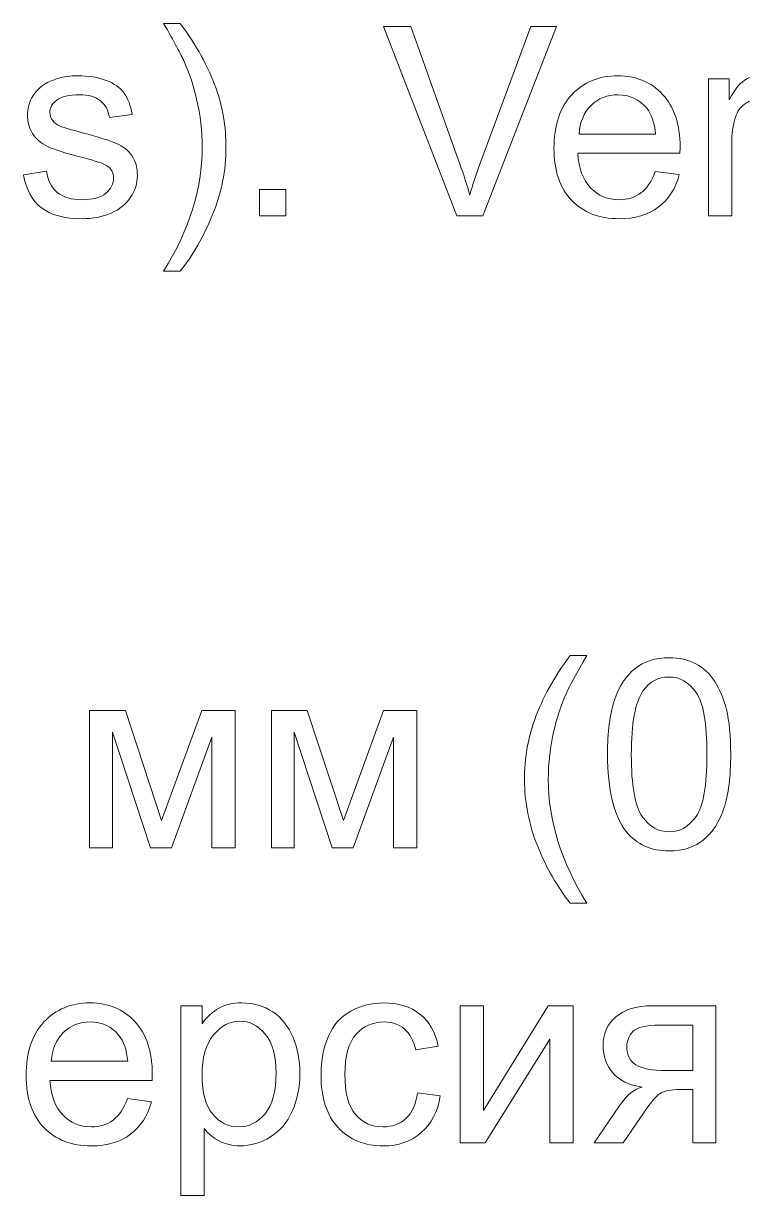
# Model space of a CAD drawing. Header units: millimetres. Extents: x -712 to 738, y -887 to 928.
# Drawn here: x 362 to 465.7, y 602.7 to 771.7 of the extents above; entities that cross this region are included whole.
import ezdxf

# ---------------------------------------------------------------- set-up
doc = ezdxf.new("R2010")
doc.units = ezdxf.units.MM
doc.header["$MEASUREMENT"] = 0
doc.layers.add('layer 1', color=7, linetype='Continuous')

msp = doc.modelspace()

# ---------------------------------------------------------------- linework, layer by layer
at = {"layer": 'layer 1', "color": 250, "lineweight": 9}
for points, knots in [([(384.6173, 735.9359), (384.6173, 735.9359), (382.2169, 735.9359), (382.2169, 735.9359), (382.2169, 735.9359), (385.9255, 741.8861), (387.7798, 747.8427), (387.7798, 753.8057), (387.7798, 753.8057), (387.7798, 756.1363), (387.5131, 758.4478), (386.9797, 760.7402), (386.9797, 760.7402), (386.5605, 762.6009), (385.97, 764.3853), (385.2143, 766.0999), (385.2143, 766.0999), (384.7316, 767.2112), (383.7283, 769.0719), (382.2169, 771.6755), (382.2169, 771.6755), (382.2169, 771.6755), (384.6173, 771.6755), (384.6173, 771.6755), (384.6173, 771.6755), (386.9416, 768.5638), (388.6625, 765.4395), (389.7801, 762.3024), (389.7801, 762.3024), (390.7327, 759.6035), (391.209, 756.7776), (391.209, 753.8247), (391.209, 753.8247), (391.209, 750.4781), (390.5676, 747.2395), (389.2848, 744.1151), (389.2848, 744.1151), (388.0084, 740.9908), (386.4526, 738.2665), (384.6173, 735.9359)], [0, 0, 0, 0, 0.09090909, 0.09090909, 0.09090909, 0.09090909, 0.18181818, 0.18181818, 0.18181818, 0.18181818, 0.27272727, 0.27272727, 0.27272727, 0.27272727, 0.36363636, 0.36363636, 0.36363636, 0.36363636, 0.45454545, 0.45454545, 0.45454545, 0.45454545, 0.54545455, 0.54545455, 0.54545455, 0.54545455, 0.63636364, 0.63636364, 0.63636364, 0.63636364, 0.72727273, 0.72727273, 0.72727273, 0.72727273, 0.81818182, 0.81818182, 0.81818182, 0.81818182, 1, 1, 1, 1]), ([(424.4592, 743.9373), (424.4592, 743.9373), (413.9177, 771.2183), (413.9177, 771.2183), (413.9177, 771.2183), (413.9177, 771.2183), (417.8295, 771.2183), (417.8295, 771.2183), (417.8295, 771.2183), (417.8295, 771.2183), (424.9165, 751.3926), (424.9165, 751.3926), (424.9165, 751.3926), (425.4816, 749.805), (425.9643, 748.319), (426.3453, 746.9283), (426.3453, 746.9283), (426.7644, 748.4206), (427.2534, 749.9066), (427.8122, 751.3926), (427.8122, 751.3926), (427.8122, 751.3926), (435.1659, 771.2183), (435.1659, 771.2183), (435.1659, 771.2183), (435.1659, 771.2183), (438.8491, 771.2183), (438.8491, 771.2183), (438.8491, 771.2183), (438.8491, 771.2183), (428.2123, 743.9373), (428.2123, 743.9373), (428.2123, 743.9373), (428.2123, 743.9373), (424.4592, 743.9373), (424.4592, 743.9373)], [0, 0, 0, 0, 0.1, 0.1, 0.1, 0.1, 0.2, 0.2, 0.2, 0.2, 0.3, 0.3, 0.3, 0.3, 0.4, 0.4, 0.4, 0.4, 0.5, 0.5, 0.5, 0.5, 0.6, 0.6, 0.6, 0.6, 0.7, 0.7, 0.7, 0.7, 0.8, 0.8, 0.8, 0.8, 1, 1, 1, 1]), ([(362.0229, 749.8431), (362.0229, 749.8431), (365.3377, 750.3765), (365.3377, 750.3765), (365.3377, 750.3765), (365.5219, 749.0493), (366.0426, 748.0333), (366.8936, 747.322), (366.8936, 747.322), (367.7445, 746.6171), (368.9384, 746.2615), (370.4624, 746.2615), (370.4624, 746.2615), (372.0056, 746.2615), (373.1486, 746.5727), (373.898, 747.2014), (373.898, 747.2014), (374.6409, 747.8237), (375.0156, 748.5603), (375.0156, 749.4049), (375.0156, 749.4049), (375.0156, 750.1606), (374.679, 750.7575), (374.0123, 751.1894), (374.0123, 751.1894), (373.5423, 751.4878), (372.3993, 751.8625), (370.5831, 752.3261), (370.5831, 752.3261), (368.1319, 752.942), (366.4363, 753.4755), (365.4838, 753.9263), (365.4838, 753.9263), (364.5376, 754.3836), (363.82, 755.0059), (363.331, 755.806), (363.331, 755.806), (362.842, 756.5998), (362.5944, 757.4825), (362.5944, 758.4478), (362.5944, 758.4478), (362.5944, 759.3305), (362.7976, 760.1433), (363.1977, 760.8926), (363.1977, 760.8926), (363.6041, 761.642), (364.1502, 762.2643), (364.8424, 762.7596), (364.8424, 762.7596), (365.3631, 763.1407), (366.0744, 763.4645), (366.9698, 763.7312), (366.9698, 763.7312), (367.8715, 763.998), (368.8304, 764.1313), (369.8592, 764.1313), (369.8592, 764.1313), (371.4086, 764.1313), (372.7676, 763.909), (373.9361, 763.4582), (373.9361, 763.4582), (375.1109, 763.0137), (375.9745, 762.404), (376.5333, 761.642), (376.5333, 761.642), (377.0858, 760.8736), (377.4732, 759.8512), (377.6827, 758.5684), (377.6827, 758.5684), (377.6827, 758.5684), (374.406, 758.1112), (374.406, 758.1112), (374.406, 758.1112), (374.2599, 759.14), (373.8281, 759.9464), (373.1169, 760.5243), (373.1169, 760.5243), (372.4056, 761.1022), (371.4023, 761.388), (370.1005, 761.388), (370.1005, 761.388), (368.57, 761.388), (367.4714, 761.134), (366.8173, 760.6259), (366.8173, 760.6259), (366.1633, 760.1179), (365.833, 759.521), (365.833, 758.8415), (365.833, 758.8415), (365.833, 758.4097), (365.9664, 758.016), (366.2395, 757.6667), (366.2395, 757.6667), (366.5125, 757.3111), (366.938, 757.0126), (367.5222, 756.7776), (367.5222, 756.7776), (367.8588, 756.6506), (368.8367, 756.3649), (370.4751, 755.9203), (370.4751, 755.9203), (372.8374, 755.2917), (374.4885, 754.7709), (375.4284, 754.3709), (375.4284, 754.3709), (376.3682, 753.9708), (377.1049, 753.3802), (377.6383, 752.6182), (377.6383, 752.6182), (378.1781, 751.8498), (378.4448, 750.8972), (378.4448, 749.7542), (378.4448, 749.7542), (378.4448, 748.6429), (378.1209, 747.5951), (377.4668, 746.6108), (377.4668, 746.6108), (376.8127, 745.6265), (375.8729, 744.8644), (374.6473, 744.3247), (374.6473, 744.3247), (373.4153, 743.7849), (372.0246, 743.5182), (370.4751, 743.5182), (370.4751, 743.5182), (367.9096, 743.5182), (365.9474, 744.0516), (364.6011, 745.1121), (364.6011, 745.1121), (363.2548, 746.179), (362.3975, 747.7538), (362.0229, 749.8431)], [0, 0, 0, 0, 0.02941176, 0.02941176, 0.02941176, 0.02941176, 0.05882353, 0.05882353, 0.05882353, 0.05882353, 0.08823529, 0.08823529, 0.08823529, 0.08823529, 0.11764706, 0.11764706, 0.11764706, 0.11764706, 0.14705882, 0.14705882, 0.14705882, 0.14705882, 0.17647059, 0.17647059, 0.17647059, 0.17647059, 0.20588235, 0.20588235, 0.20588235, 0.20588235, 0.23529412, 0.23529412, 0.23529412, 0.23529412, 0.26470588, 0.26470588, 0.26470588, 0.26470588, 0.29411765, 0.29411765, 0.29411765, 0.29411765, 0.32352941, 0.32352941, 0.32352941, 0.32352941, 0.35294118, 0.35294118, 0.35294118, 0.35294118, 0.38235294, 0.38235294, 0.38235294, 0.38235294, 0.41176471, 0.41176471, 0.41176471, 0.41176471, 0.44117647, 0.44117647, 0.44117647, 0.44117647, 0.47058824, 0.47058824, 0.47058824, 0.47058824, 0.5, 0.5, 0.5, 0.5, 0.52941176, 0.52941176, 0.52941176, 0.52941176, 0.55882353, 0.55882353, 0.55882353, 0.55882353, 0.58823529, 0.58823529, 0.58823529, 0.58823529, 0.61764706, 0.61764706, 0.61764706, 0.61764706, 0.64705882, 0.64705882, 0.64705882, 0.64705882, 0.67647059, 0.67647059, 0.67647059, 0.67647059, 0.70588235, 0.70588235, 0.70588235, 0.70588235, 0.73529412, 0.73529412, 0.73529412, 0.73529412, 0.76470588, 0.76470588, 0.76470588, 0.76470588, 0.79411765, 0.79411765, 0.79411765, 0.79411765, 0.82352941, 0.82352941, 0.82352941, 0.82352941, 0.85294118, 0.85294118, 0.85294118, 0.85294118, 0.88235294, 0.88235294, 0.88235294, 0.88235294, 0.91176471, 0.91176471, 0.91176471, 0.91176471, 0.94117647, 0.94117647, 0.94117647, 0.94117647, 1, 1, 1, 1]), ([(453.0674, 750.3384), (453.0674, 750.3384), (456.5347, 749.8812), (456.5347, 749.8812), (456.5347, 749.8812), (455.9949, 747.8681), (454.9852, 746.2996), (453.5119, 745.1883), (453.5119, 745.1883), (452.0386, 744.077), (450.159, 743.5182), (447.8665, 743.5182), (447.8665, 743.5182), (444.9834, 743.5182), (442.6973, 744.4072), (441.0081, 746.1853), (441.0081, 746.1853), (439.319, 747.9571), (438.4744, 750.4527), (438.4744, 753.6596), (438.4744, 753.6596), (438.4744, 756.9745), (439.3253, 759.5527), (441.0335, 761.3816), (441.0335, 761.3816), (442.7418, 763.2169), (444.958, 764.1313), (447.6823, 764.1313), (447.6823, 764.1313), (450.3177, 764.1313), (452.4705, 763.2359), (454.1406, 761.4388), (454.1406, 761.4388), (455.8107, 759.6416), (456.649, 757.1142), (456.649, 753.8565), (456.649, 753.8565), (456.649, 753.6596), (456.6426, 753.3612), (456.6299, 752.9675), (456.6299, 752.9675), (456.6299, 752.9675), (441.9035, 752.9675), (441.9035, 752.9675), (441.9035, 752.9675), (442.0305, 750.802), (442.6402, 749.1382), (443.7451, 747.9888), (443.7451, 747.9888), (444.8437, 746.8394), (446.2218, 746.2615), (447.8665, 746.2615), (447.8665, 746.2615), (449.0921, 746.2615), (450.1399, 746.5854), (451.0035, 747.2331), (451.0035, 747.2331), (451.8735, 747.8808), (452.5594, 748.9159), (453.0674, 750.3384)], [0, 0, 0, 0, 0.0625, 0.0625, 0.0625, 0.0625, 0.125, 0.125, 0.125, 0.125, 0.1875, 0.1875, 0.1875, 0.1875, 0.25, 0.25, 0.25, 0.25, 0.3125, 0.3125, 0.3125, 0.3125, 0.375, 0.375, 0.375, 0.375, 0.4375, 0.4375, 0.4375, 0.4375, 0.5, 0.5, 0.5, 0.5, 0.5625, 0.5625, 0.5625, 0.5625, 0.625, 0.625, 0.625, 0.625, 0.6875, 0.6875, 0.6875, 0.6875, 0.75, 0.75, 0.75, 0.75, 0.8125, 0.8125, 0.8125, 0.8125, 0.875, 0.875, 0.875, 0.875, 1, 1, 1, 1]), ([(460.7322, 743.9373), (460.7322, 743.9373), (460.7322, 763.7122), (460.7322, 763.7122), (460.7322, 763.7122), (460.7322, 763.7122), (463.7423, 763.7122), (463.7423, 763.7122), (463.7423, 763.7122), (463.7423, 763.7122), (463.7423, 760.6831), (463.7423, 760.6831), (463.7423, 760.6831), (464.5107, 762.0865), (465.2219, 763.0137), (465.876, 763.4582), (465.876, 763.4582), (466.5301, 763.909), (467.2476, 764.1313), (468.0287, 764.1313), (468.0287, 764.1313), (469.1591, 764.1313), (470.3085, 763.7757), (471.477, 763.0708), (471.477, 763.0708), (471.477, 763.0708), (470.2831, 759.9782), (470.2831, 759.9782), (470.2831, 759.9782), (469.4703, 760.4354), (468.6574, 760.664), (467.8446, 760.664), (467.8446, 760.664), (467.1143, 760.664), (466.4602, 760.4418), (465.8823, 760.0036), (465.8823, 760.0036), (465.3045, 759.5654), (464.8917, 758.9558), (464.644, 758.1747), (464.644, 758.1747), (464.2694, 756.9872), (464.0852, 755.6854), (464.0852, 754.2693), (464.0852, 754.2693), (464.0852, 754.2693), (464.0852, 743.9373), (464.0852, 743.9373), (464.0852, 743.9373), (464.0852, 743.9373), (460.7322, 743.9373), (460.7322, 743.9373)], [0, 0, 0, 0, 0.07142857, 0.07142857, 0.07142857, 0.07142857, 0.14285714, 0.14285714, 0.14285714, 0.14285714, 0.21428571, 0.21428571, 0.21428571, 0.21428571, 0.28571429, 0.28571429, 0.28571429, 0.28571429, 0.35714286, 0.35714286, 0.35714286, 0.35714286, 0.42857143, 0.42857143, 0.42857143, 0.42857143, 0.5, 0.5, 0.5, 0.5, 0.57142857, 0.57142857, 0.57142857, 0.57142857, 0.64285714, 0.64285714, 0.64285714, 0.64285714, 0.71428571, 0.71428571, 0.71428571, 0.71428571, 0.78571429, 0.78571429, 0.78571429, 0.78571429, 0.85714286, 0.85714286, 0.85714286, 0.85714286, 1, 1, 1, 1]), ([(442.0941, 755.7108), (442.0941, 755.7108), (453.1055, 755.7108), (453.1055, 755.7108), (453.1055, 755.7108), (452.9594, 757.3746), (452.534, 758.6192), (451.8418, 759.4511), (451.8418, 759.4511), (450.7813, 760.7402), (449.3969, 761.388), (447.7014, 761.388), (447.7014, 761.388), (446.1646, 761.388), (444.8755, 760.8736), (443.8277, 759.8448), (443.8277, 759.8448), (442.7862, 758.8161), (442.2084, 757.4381), (442.0941, 755.7108)], [0, 0, 0, 0, 0.16666667, 0.16666667, 0.16666667, 0.16666667, 0.33333333, 0.33333333, 0.33333333, 0.33333333, 0.5, 0.5, 0.5, 0.5, 0.66666667, 0.66666667, 0.66666667, 0.66666667, 1, 1, 1, 1]), ([(396.0479, 743.9373), (396.0479, 743.9373), (396.0479, 747.7475), (396.0479, 747.7475), (396.0479, 747.7475), (396.0479, 747.7475), (399.8581, 747.7475), (399.8581, 747.7475), (399.8581, 747.7475), (399.8581, 747.7475), (399.8581, 743.9373), (399.8581, 743.9373), (399.8581, 743.9373), (399.8581, 743.9373), (396.0479, 743.9373), (396.0479, 743.9373)], [0, 0, 0, 0, 0.2, 0.2, 0.2, 0.2, 0.4, 0.4, 0.4, 0.4, 0.6, 0.6, 0.6, 0.6, 1, 1, 1, 1]), ([(440.8209, 644.826), (438.9794, 647.1566), (437.4172, 649.8809), (436.1408, 653.0052), (436.1408, 653.0052), (434.8643, 656.1296), (434.2293, 659.3682), (434.2293, 662.7148), (434.2293, 662.7148), (434.2293, 665.6677), (434.7056, 668.4936), (435.6581, 671.1925), (435.6581, 671.1925), (436.7758, 674.3296), (438.4967, 677.4539), (440.8209, 680.5656), (440.8209, 680.5656), (440.8209, 680.5656), (443.2214, 680.5656), (443.2214, 680.5656), (443.2214, 680.5656), (441.7227, 677.9874), (440.7257, 676.1458), (440.2431, 675.0408), (440.2431, 675.0408), (439.4874, 673.3326), (438.8904, 671.5481), (438.4586, 669.6875), (438.4586, 669.6875), (437.9252, 667.3696), (437.6585, 665.0391), (437.6585, 662.6958), (437.6585, 662.6958), (437.6585, 656.7328), (439.5128, 650.7762), (443.2214, 644.826), (443.2214, 644.826), (443.2214, 644.826), (440.8209, 644.826), (440.8209, 644.826)], [0, 0, 0, 0, 0.09090909, 0.09090909, 0.09090909, 0.09090909, 0.18181818, 0.18181818, 0.18181818, 0.18181818, 0.27272727, 0.27272727, 0.27272727, 0.27272727, 0.36363636, 0.36363636, 0.36363636, 0.36363636, 0.45454545, 0.45454545, 0.45454545, 0.45454545, 0.54545455, 0.54545455, 0.54545455, 0.54545455, 0.63636364, 0.63636364, 0.63636364, 0.63636364, 0.72727273, 0.72727273, 0.72727273, 0.72727273, 0.81818182, 0.81818182, 0.81818182, 0.81818182, 1, 1, 1, 1]), ([(446.1933, 666.2901), (446.1933, 669.5097), (446.5235, 672.1133), (447.1839, 674.0819), (447.1839, 674.0819), (447.8507, 676.0569), (448.835, 677.5746), (450.1432, 678.6351), (450.1432, 678.6351), (451.445, 679.6956), (453.0897, 680.2227), (455.071, 680.2227), (455.071, 680.2227), (456.5316, 680.2227), (457.8144, 679.9306), (458.9257, 679.34), (458.9257, 679.34), (460.0306, 678.7494), (460.9451, 677.8985), (461.6563, 676.7871), (461.6563, 676.7871), (462.3675, 675.6822), (462.9264, 674.3296), (463.3328, 672.7356), (463.3328, 672.7356), (463.7456, 671.1417), (463.9488, 668.989), (463.9488, 666.2901), (463.9488, 666.2901), (463.9488, 663.0895), (463.6185, 660.4986), (462.9645, 658.53), (462.9645, 658.53), (462.3104, 656.555), (461.3261, 655.0373), (460.0179, 653.9705), (460.0179, 653.9705), (458.7161, 652.9036), (457.065, 652.3702), (455.071, 652.3702), (455.071, 652.3702), (452.4483, 652.3702), (450.3845, 653.3037), (448.8858, 655.177), (448.8858, 655.177), (447.0887, 657.4631), (446.1933, 661.1654), (446.1933, 666.2901)], [0, 0, 0, 0, 0.07692308, 0.07692308, 0.07692308, 0.07692308, 0.15384615, 0.15384615, 0.15384615, 0.15384615, 0.23076923, 0.23076923, 0.23076923, 0.23076923, 0.30769231, 0.30769231, 0.30769231, 0.30769231, 0.38461538, 0.38461538, 0.38461538, 0.38461538, 0.46153846, 0.46153846, 0.46153846, 0.46153846, 0.53846154, 0.53846154, 0.53846154, 0.53846154, 0.61538462, 0.61538462, 0.61538462, 0.61538462, 0.69230769, 0.69230769, 0.69230769, 0.69230769, 0.76923077, 0.76923077, 0.76923077, 0.76923077, 0.84615385, 0.84615385, 0.84615385, 0.84615385, 1, 1, 1, 1]), ([(449.6225, 666.2774), (449.6225, 661.7877), (450.1432, 658.803), (451.191, 657.3298), (451.191, 657.3298), (452.2388, 655.8502), (453.5342, 655.1135), (455.071, 655.1135), (455.071, 655.1135), (456.6078, 655.1135), (457.9033, 655.8565), (458.9511, 657.3361), (458.9511, 657.3361), (459.9989, 658.8221), (460.5196, 661.8004), (460.5196, 666.2774), (460.5196, 666.2774), (460.5196, 670.767), (459.9989, 673.7517), (458.9511, 675.225), (458.9511, 675.225), (457.9096, 676.7046), (456.6014, 677.4412), (455.0329, 677.4412), (455.0329, 677.4412), (453.4961, 677.4412), (452.2642, 676.7871), (451.3434, 675.4853), (451.3434, 675.4853), (450.194, 673.8279), (449.6225, 670.7543), (449.6225, 666.2774)], [0, 0, 0, 0, 0.11111111, 0.11111111, 0.11111111, 0.11111111, 0.22222222, 0.22222222, 0.22222222, 0.22222222, 0.33333333, 0.33333333, 0.33333333, 0.33333333, 0.44444444, 0.44444444, 0.44444444, 0.44444444, 0.55555556, 0.55555556, 0.55555556, 0.55555556, 0.66666667, 0.66666667, 0.66666667, 0.66666667, 0.77777778, 0.77777778, 0.77777778, 0.77777778, 1, 1, 1, 1]), ([(371.5579, 672.6023), (371.5579, 672.6023), (376.7144, 672.6023), (376.7144, 672.6023), (376.7144, 672.6023), (376.7144, 672.6023), (381.9407, 656.7773), (381.9407, 656.7773), (381.9407, 656.7773), (381.9407, 656.7773), (387.7258, 672.6023), (387.7258, 672.6023), (387.7258, 672.6023), (387.7258, 672.6023), (392.514, 672.6023), (392.514, 672.6023), (392.514, 672.6023), (392.514, 672.6023), (392.514, 652.8274), (392.514, 652.8274), (392.514, 652.8274), (392.514, 652.8274), (389.161, 652.8274), (389.161, 652.8274), (389.161, 652.8274), (389.161, 652.8274), (389.161, 668.7476), (389.161, 668.7476), (389.161, 668.7476), (389.161, 668.7476), (383.3378, 652.8274), (383.3378, 652.8274), (383.3378, 652.8274), (383.3378, 652.8274), (380.3404, 652.8274), (380.3404, 652.8274), (380.3404, 652.8274), (380.3404, 652.8274), (374.8347, 669.5097), (374.8347, 669.5097), (374.8347, 669.5097), (374.8347, 669.5097), (374.8347, 652.8274), (374.8347, 652.8274), (374.8347, 652.8274), (374.8347, 652.8274), (371.5579, 652.8274), (371.5579, 652.8274), (371.5579, 652.8274), (371.5579, 652.8274), (371.5579, 672.6023), (371.5579, 672.6023)], [0, 0, 0, 0, 0.07142857, 0.07142857, 0.07142857, 0.07142857, 0.14285714, 0.14285714, 0.14285714, 0.14285714, 0.21428571, 0.21428571, 0.21428571, 0.21428571, 0.28571429, 0.28571429, 0.28571429, 0.28571429, 0.35714286, 0.35714286, 0.35714286, 0.35714286, 0.42857143, 0.42857143, 0.42857143, 0.42857143, 0.5, 0.5, 0.5, 0.5, 0.57142857, 0.57142857, 0.57142857, 0.57142857, 0.64285714, 0.64285714, 0.64285714, 0.64285714, 0.71428571, 0.71428571, 0.71428571, 0.71428571, 0.78571429, 0.78571429, 0.78571429, 0.78571429, 0.85714286, 0.85714286, 0.85714286, 0.85714286, 1, 1, 1, 1]), ([(397.753, 672.6023), (397.753, 672.6023), (402.9095, 672.6023), (402.9095, 672.6023), (402.9095, 672.6023), (402.9095, 672.6023), (408.1358, 656.7773), (408.1358, 656.7773), (408.1358, 656.7773), (408.1358, 656.7773), (413.9209, 672.6023), (413.9209, 672.6023), (413.9209, 672.6023), (413.9209, 672.6023), (418.7091, 672.6023), (418.7091, 672.6023), (418.7091, 672.6023), (418.7091, 672.6023), (418.7091, 652.8274), (418.7091, 652.8274), (418.7091, 652.8274), (418.7091, 652.8274), (415.3561, 652.8274), (415.3561, 652.8274), (415.3561, 652.8274), (415.3561, 652.8274), (415.3561, 668.7476), (415.3561, 668.7476), (415.3561, 668.7476), (415.3561, 668.7476), (409.5329, 652.8274), (409.5329, 652.8274), (409.5329, 652.8274), (409.5329, 652.8274), (406.5355, 652.8274), (406.5355, 652.8274), (406.5355, 652.8274), (406.5355, 652.8274), (401.0298, 669.5097), (401.0298, 669.5097), (401.0298, 669.5097), (401.0298, 669.5097), (401.0298, 652.8274), (401.0298, 652.8274), (401.0298, 652.8274), (401.0298, 652.8274), (397.753, 652.8274), (397.753, 652.8274), (397.753, 652.8274), (397.753, 652.8274), (397.753, 672.6023), (397.753, 672.6023)], [0, 0, 0, 0, 0.07142857, 0.07142857, 0.07142857, 0.07142857, 0.14285714, 0.14285714, 0.14285714, 0.14285714, 0.21428571, 0.21428571, 0.21428571, 0.21428571, 0.28571429, 0.28571429, 0.28571429, 0.28571429, 0.35714286, 0.35714286, 0.35714286, 0.35714286, 0.42857143, 0.42857143, 0.42857143, 0.42857143, 0.5, 0.5, 0.5, 0.5, 0.57142857, 0.57142857, 0.57142857, 0.57142857, 0.64285714, 0.64285714, 0.64285714, 0.64285714, 0.71428571, 0.71428571, 0.71428571, 0.71428571, 0.78571429, 0.78571429, 0.78571429, 0.78571429, 0.85714286, 0.85714286, 0.85714286, 0.85714286, 1, 1, 1, 1]), ([(377.0064, 616.6623), (377.0064, 616.6623), (380.4737, 616.2051), (380.4737, 616.2051), (380.4737, 616.2051), (379.9339, 614.192), (378.9242, 612.6235), (377.4509, 611.5122), (377.4509, 611.5122), (375.9776, 610.4009), (374.098, 609.8421), (371.8055, 609.8421), (371.8055, 609.8421), (368.9224, 609.8421), (366.6363, 610.7311), (364.9471, 612.5092), (364.9471, 612.5092), (363.258, 614.281), (362.4134, 616.7766), (362.4134, 619.9835), (362.4134, 619.9835), (362.4134, 623.2984), (363.2643, 625.8766), (364.9725, 627.7055), (364.9725, 627.7055), (366.6808, 629.5408), (368.897, 630.4552), (371.6213, 630.4552), (371.6213, 630.4552), (374.2567, 630.4552), (376.4095, 629.5598), (378.0796, 627.7627), (378.0796, 627.7627), (379.7497, 625.9655), (380.588, 623.4381), (380.588, 620.1804), (380.588, 620.1804), (380.588, 619.9835), (380.5816, 619.6851), (380.5689, 619.2914), (380.5689, 619.2914), (380.5689, 619.2914), (365.8425, 619.2914), (365.8425, 619.2914), (365.8425, 619.2914), (365.9695, 617.1259), (366.5792, 615.4621), (367.6841, 614.3127), (367.6841, 614.3127), (368.7827, 613.1633), (370.1608, 612.5854), (371.8055, 612.5854), (371.8055, 612.5854), (373.0311, 612.5854), (374.0789, 612.9093), (374.9425, 613.557), (374.9425, 613.557), (375.8125, 614.2047), (376.4984, 615.2398), (377.0064, 616.6623)], [0, 0, 0, 0, 0.0625, 0.0625, 0.0625, 0.0625, 0.125, 0.125, 0.125, 0.125, 0.1875, 0.1875, 0.1875, 0.1875, 0.25, 0.25, 0.25, 0.25, 0.3125, 0.3125, 0.3125, 0.3125, 0.375, 0.375, 0.375, 0.375, 0.4375, 0.4375, 0.4375, 0.4375, 0.5, 0.5, 0.5, 0.5, 0.5625, 0.5625, 0.5625, 0.5625, 0.625, 0.625, 0.625, 0.625, 0.6875, 0.6875, 0.6875, 0.6875, 0.75, 0.75, 0.75, 0.75, 0.8125, 0.8125, 0.8125, 0.8125, 0.875, 0.875, 0.875, 0.875, 1, 1, 1, 1]), ([(384.7093, 602.6789), (384.7093, 602.6789), (384.7093, 630.0361), (384.7093, 630.0361), (384.7093, 630.0361), (384.7093, 630.0361), (387.7575, 630.0361), (387.7575, 630.0361), (387.7575, 630.0361), (387.7575, 630.0361), (387.7575, 627.4388), (387.7575, 627.4388), (387.7575, 627.4388), (388.4751, 628.4422), (389.2879, 629.1978), (390.196, 629.6995), (390.196, 629.6995), (391.0977, 630.2012), (392.1963, 630.4552), (393.4855, 630.4552), (393.4855, 630.4552), (395.1746, 630.4552), (396.6606, 630.0234), (397.9497, 629.1534), (397.9497, 629.1534), (399.2389, 628.2897), (400.2104, 627.0641), (400.8709, 625.4893), (400.8709, 625.4893), (401.525, 623.908), (401.8552, 622.1807), (401.8552, 620.2947), (401.8552, 620.2947), (401.8552, 618.2817), (401.4932, 616.4655), (400.7693, 614.8461), (400.7693, 614.8461), (400.0453, 613.2331), (398.9912, 611.9948), (397.6068, 611.1312), (397.6068, 611.1312), (396.2288, 610.2739), (394.7746, 609.8421), (393.2505, 609.8421), (393.2505, 609.8421), (392.1328, 609.8421), (391.1295, 610.077), (390.2468, 610.547), (390.2468, 610.547), (389.3578, 611.0169), (388.6338, 611.6075), (388.0623, 612.3251), (388.0623, 612.3251), (388.0623, 612.3251), (388.0623, 602.6789), (388.0623, 602.6789), (388.0623, 602.6789), (388.0623, 602.6789), (384.7093, 602.6789), (384.7093, 602.6789)], [0, 0, 0, 0, 0.0625, 0.0625, 0.0625, 0.0625, 0.125, 0.125, 0.125, 0.125, 0.1875, 0.1875, 0.1875, 0.1875, 0.25, 0.25, 0.25, 0.25, 0.3125, 0.3125, 0.3125, 0.3125, 0.375, 0.375, 0.375, 0.375, 0.4375, 0.4375, 0.4375, 0.4375, 0.5, 0.5, 0.5, 0.5, 0.5625, 0.5625, 0.5625, 0.5625, 0.625, 0.625, 0.625, 0.625, 0.6875, 0.6875, 0.6875, 0.6875, 0.75, 0.75, 0.75, 0.75, 0.8125, 0.8125, 0.8125, 0.8125, 0.875, 0.875, 0.875, 0.875, 1, 1, 1, 1]), ([(418.8169, 617.5006), (418.8169, 617.5006), (422.0936, 617.0433), (422.0936, 617.0433), (422.0936, 617.0433), (421.7317, 614.789), (420.8172, 613.0299), (419.3376, 611.7535), (419.3376, 611.7535), (417.858, 610.4771), (416.0354, 609.8421), (413.8827, 609.8421), (413.8827, 609.8421), (411.1838, 609.8421), (409.012, 610.7248), (407.3736, 612.4902), (407.3736, 612.4902), (405.7289, 614.2555), (404.9097, 616.783), (404.9097, 620.0724), (404.9097, 620.0724), (404.9097, 622.2061), (405.2653, 624.0668), (405.9702, 625.6671), (405.9702, 625.6671), (406.6751, 627.261), (407.7483, 628.4612), (409.1961, 629.255), (409.1961, 629.255), (410.6377, 630.0551), (412.2062, 630.4552), (413.9081, 630.4552), (413.9081, 630.4552), (416.0481, 630.4552), (417.8072, 629.9154), (419.1661, 628.8295), (419.1661, 628.8295), (420.5315, 627.7436), (421.4078, 626.2005), (421.7888, 624.2065), (421.7888, 624.2065), (421.7888, 624.2065), (418.5502, 623.7112), (418.5502, 623.7112), (418.5502, 623.7112), (418.239, 625.0384), (417.6929, 626.0354), (416.8991, 626.7085), (416.8991, 626.7085), (416.1116, 627.3753), (415.1591, 627.7119), (414.0414, 627.7119), (414.0414, 627.7119), (412.3522, 627.7119), (410.9806, 627.1086), (409.9201, 625.902), (409.9201, 625.902), (408.8659, 624.6891), (408.3388, 622.784), (408.3388, 620.1677), (408.3388, 620.1677), (408.3388, 617.5133), (408.8469, 615.5891), (409.8629, 614.3889), (409.8629, 614.3889), (410.8853, 613.1887), (412.2125, 612.5854), (413.8446, 612.5854), (413.8446, 612.5854), (415.1654, 612.5854), (416.264, 612.9855), (417.1404, 613.792), (417.1404, 613.792), (418.0231, 614.5921), (418.5819, 615.8304), (418.8169, 617.5006)], [0, 0, 0, 0, 0.05, 0.05, 0.05, 0.05, 0.1, 0.1, 0.1, 0.1, 0.15, 0.15, 0.15, 0.15, 0.2, 0.2, 0.2, 0.2, 0.25, 0.25, 0.25, 0.25, 0.3, 0.3, 0.3, 0.3, 0.35, 0.35, 0.35, 0.35, 0.4, 0.4, 0.4, 0.4, 0.45, 0.45, 0.45, 0.45, 0.5, 0.5, 0.5, 0.5, 0.55, 0.55, 0.55, 0.55, 0.6, 0.6, 0.6, 0.6, 0.65, 0.65, 0.65, 0.65, 0.7, 0.7, 0.7, 0.7, 0.75, 0.75, 0.75, 0.75, 0.8, 0.8, 0.8, 0.8, 0.85, 0.85, 0.85, 0.85, 0.9, 0.9, 0.9, 0.9, 1, 1, 1, 1]), ([(424.9513, 630.0361), (424.9513, 630.0361), (428.3043, 630.0361), (428.3043, 630.0361), (428.3043, 630.0361), (428.3043, 630.0361), (428.3043, 614.9541), (428.3043, 614.9541), (428.3043, 614.9541), (428.3043, 614.9541), (437.6202, 630.0361), (437.6202, 630.0361), (437.6202, 630.0361), (437.6202, 630.0361), (441.2208, 630.0361), (441.2208, 630.0361), (441.2208, 630.0361), (441.2208, 630.0361), (441.2208, 610.2612), (441.2208, 610.2612), (441.2208, 610.2612), (441.2208, 610.2612), (437.8679, 610.2612), (437.8679, 610.2612), (437.8679, 610.2612), (437.8679, 610.2612), (437.8679, 625.2479), (437.8679, 625.2479), (437.8679, 625.2479), (437.8679, 625.2479), (428.5647, 610.2612), (428.5647, 610.2612), (428.5647, 610.2612), (428.5647, 610.2612), (424.9513, 610.2612), (424.9513, 610.2612), (424.9513, 610.2612), (424.9513, 610.2612), (424.9513, 630.0361), (424.9513, 630.0361)], [0, 0, 0, 0, 0.09090909, 0.09090909, 0.09090909, 0.09090909, 0.18181818, 0.18181818, 0.18181818, 0.18181818, 0.27272727, 0.27272727, 0.27272727, 0.27272727, 0.36363636, 0.36363636, 0.36363636, 0.36363636, 0.45454545, 0.45454545, 0.45454545, 0.45454545, 0.54545455, 0.54545455, 0.54545455, 0.54545455, 0.63636364, 0.63636364, 0.63636364, 0.63636364, 0.72727273, 0.72727273, 0.72727273, 0.72727273, 0.81818182, 0.81818182, 0.81818182, 0.81818182, 1, 1, 1, 1]), ([(461.8213, 630.0361), (461.8213, 630.0361), (461.8213, 610.2612), (461.8213, 610.2612), (461.8213, 610.2612), (461.8213, 610.2612), (458.4683, 610.2612), (458.4683, 610.2612), (458.4683, 610.2612), (458.4683, 610.2612), (458.4683, 617.9578), (458.4683, 617.9578), (458.4683, 617.9578), (458.4683, 617.9578), (456.5378, 617.9578), (456.5378, 617.9578), (456.5378, 617.9578), (455.363, 617.9578), (454.4867, 617.8054), (453.9088, 617.4942), (453.9088, 617.4942), (453.3309, 617.183), (452.4863, 616.2114), (451.375, 614.5667), (451.375, 614.5667), (451.375, 614.5667), (448.4285, 610.2612), (448.4285, 610.2612), (448.4285, 610.2612), (448.4285, 610.2612), (444.2754, 610.2612), (444.2754, 610.2612), (444.2754, 610.2612), (444.2754, 610.2612), (447.8951, 615.5701), (447.8951, 615.5701), (447.8951, 615.5701), (449, 617.1957), (450.105, 618.1102), (451.2036, 618.3198), (451.2036, 618.3198), (449.2921, 618.5801), (447.8697, 619.2723), (446.9425, 620.39), (446.9425, 620.39), (446.0154, 621.5076), (445.5518, 622.7967), (445.5518, 624.2509), (445.5518, 624.2509), (445.5518, 625.9719), (446.1551, 627.3626), (447.368, 628.4295), (447.368, 628.4295), (448.5809, 629.5027), (450.3399, 630.0361), (452.6387, 630.0361), (452.6387, 630.0361), (452.6387, 630.0361), (461.8213, 630.0361), (461.8213, 630.0361)], [0, 0, 0, 0, 0.0625, 0.0625, 0.0625, 0.0625, 0.125, 0.125, 0.125, 0.125, 0.1875, 0.1875, 0.1875, 0.1875, 0.25, 0.25, 0.25, 0.25, 0.3125, 0.3125, 0.3125, 0.3125, 0.375, 0.375, 0.375, 0.375, 0.4375, 0.4375, 0.4375, 0.4375, 0.5, 0.5, 0.5, 0.5, 0.5625, 0.5625, 0.5625, 0.5625, 0.625, 0.625, 0.625, 0.625, 0.6875, 0.6875, 0.6875, 0.6875, 0.75, 0.75, 0.75, 0.75, 0.8125, 0.8125, 0.8125, 0.8125, 0.875, 0.875, 0.875, 0.875, 1, 1, 1, 1]), ([(366.0331, 622.0347), (366.0331, 622.0347), (377.0445, 622.0347), (377.0445, 622.0347), (377.0445, 622.0347), (376.8984, 623.6985), (376.473, 624.9431), (375.7808, 625.775), (375.7808, 625.775), (374.7203, 627.0641), (373.3359, 627.7119), (371.6404, 627.7119), (371.6404, 627.7119), (370.1036, 627.7119), (368.8145, 627.1975), (367.7667, 626.1687), (367.7667, 626.1687), (366.7252, 625.14), (366.1474, 623.762), (366.0331, 622.0347)], [0, 0, 0, 0, 0.16666667, 0.16666667, 0.16666667, 0.16666667, 0.33333333, 0.33333333, 0.33333333, 0.33333333, 0.5, 0.5, 0.5, 0.5, 0.66666667, 0.66666667, 0.66666667, 0.66666667, 1, 1, 1, 1]), ([(387.7575, 620.028), (387.7575, 617.4942), (388.2719, 615.6209), (389.2943, 614.408), (389.2943, 614.408), (390.323, 613.195), (391.5677, 612.5854), (393.0282, 612.5854), (393.0282, 612.5854), (394.5142, 612.5854), (395.7843, 613.2141), (396.8384, 614.4715), (396.8384, 614.4715), (397.8989, 615.7288), (398.426, 617.672), (398.426, 620.3074), (398.426, 620.3074), (398.426, 622.8221), (397.9116, 624.7018), (396.8765, 625.9528), (396.8765, 625.9528), (395.8414, 627.2038), (394.6095, 627.8262), (393.1743, 627.8262), (393.1743, 627.8262), (391.7518, 627.8262), (390.4945, 627.1594), (389.4022, 625.8322), (389.4022, 625.8322), (388.3036, 624.4986), (387.7575, 622.5681), (387.7575, 620.028)], [0, 0, 0, 0, 0.11111111, 0.11111111, 0.11111111, 0.11111111, 0.22222222, 0.22222222, 0.22222222, 0.22222222, 0.33333333, 0.33333333, 0.33333333, 0.33333333, 0.44444444, 0.44444444, 0.44444444, 0.44444444, 0.55555556, 0.55555556, 0.55555556, 0.55555556, 0.66666667, 0.66666667, 0.66666667, 0.66666667, 0.77777778, 0.77777778, 0.77777778, 0.77777778, 1, 1, 1, 1]), ([(458.4683, 627.2546), (458.4683, 627.2546), (453.7056, 627.2546), (453.7056, 627.2546), (453.7056, 627.2546), (451.7116, 627.2546), (450.4225, 626.9435), (449.8446, 626.3212), (449.8446, 626.3212), (449.2667, 625.6988), (448.981, 624.9685), (448.981, 624.1366), (448.981, 624.1366), (448.981, 622.9555), (449.4064, 622.0855), (450.2574, 621.533), (450.2574, 621.533), (451.102, 620.9805), (452.607, 620.7011), (454.7661, 620.7011), (454.7661, 620.7011), (454.7661, 620.7011), (458.4683, 620.7011), (458.4683, 620.7011), (458.4683, 620.7011), (458.4683, 620.7011), (458.4683, 627.2546), (458.4683, 627.2546)], [0, 0, 0, 0, 0.125, 0.125, 0.125, 0.125, 0.25, 0.25, 0.25, 0.25, 0.375, 0.375, 0.375, 0.375, 0.5, 0.5, 0.5, 0.5, 0.625, 0.625, 0.625, 0.625, 0.75, 0.75, 0.75, 0.75, 1, 1, 1, 1])]:
    msp.add_open_spline(points, degree=3, knots=knots, dxfattribs=at)

doc.saveas('drawing.dxf')
